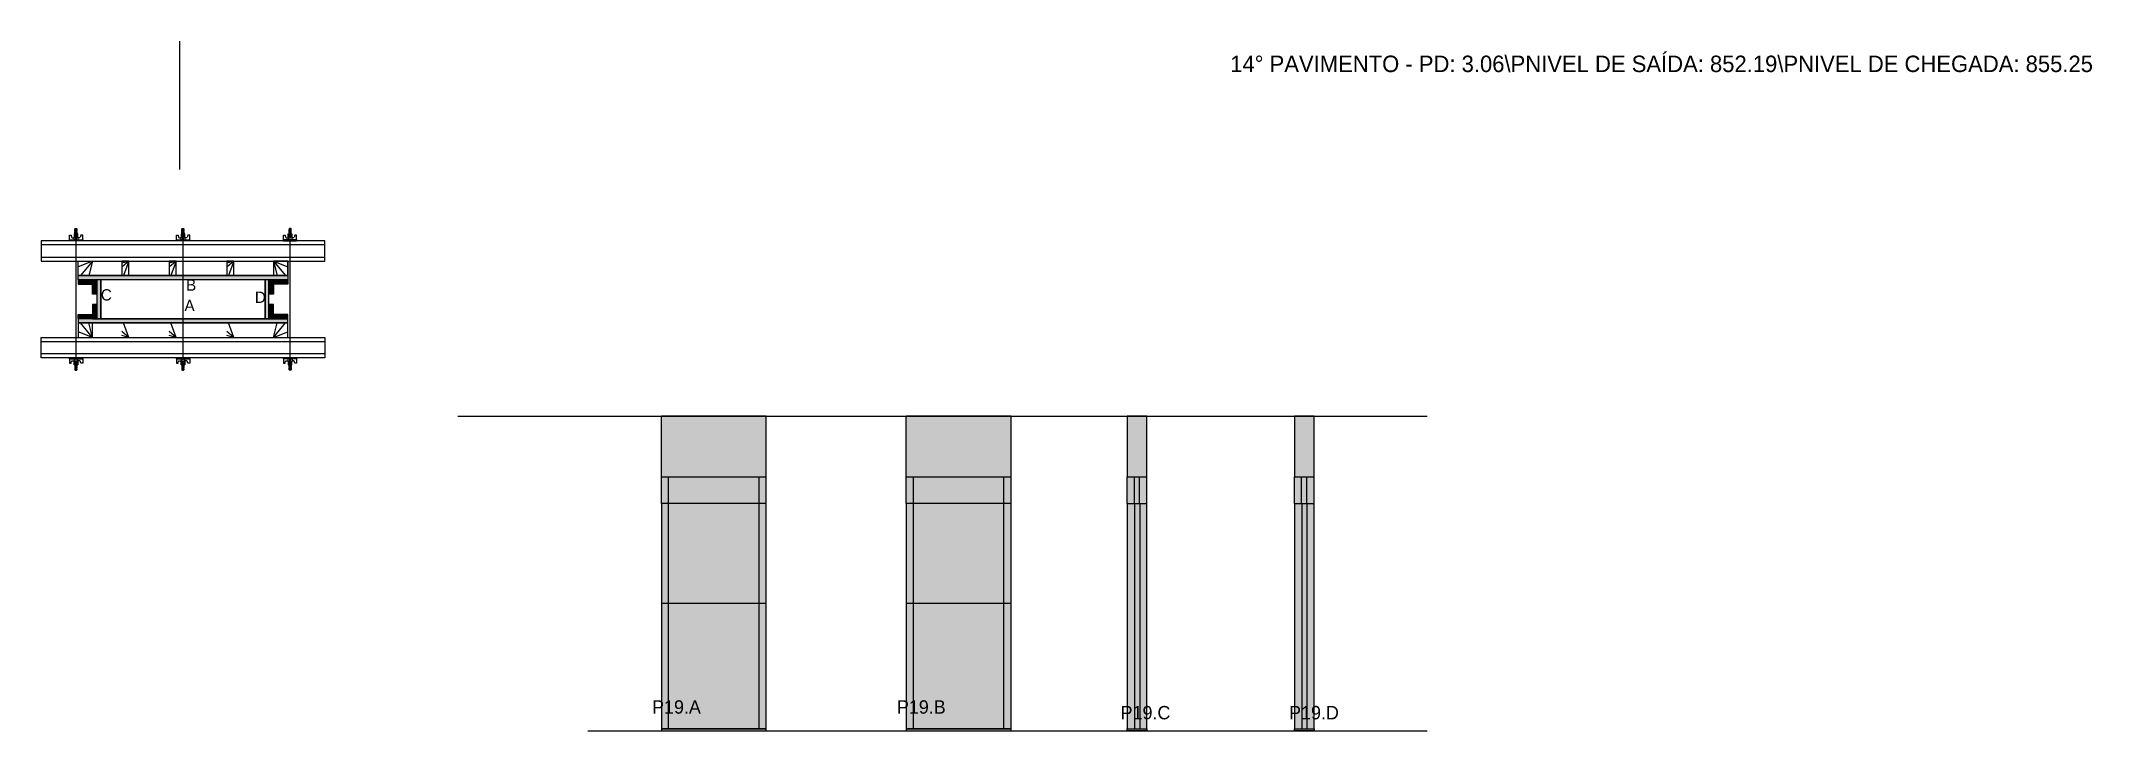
# Model space of a CAD drawing. Header units: metres. Extents: x 2513 to 4507, y 6288 to 6958.
import ezdxf

# ---------------------------------------------------------------- set-up
doc = ezdxf.new("R2010")
doc.units = ezdxf.units.M
for name, color, linetype in [('CHAPA', 7, 'Continuous'), ('COTA', 7, 'Continuous'), ('Hachura', 7, 'Continuous'), ('Madeira', 7, 'Continuous'), ('NOMENCLATURA', 7, 'Continuous'), ('Nível', 7, 'Continuous'), ('Painéis', 7, 'Continuous'), ('Perfil Metálico', 7, 'Continuous'), ('SARR_2.2x7', 7, 'Continuous'), ('SARRAFO', 7, 'Continuous'), ('Texto Seção', 7, 'Continuous'), ('TEXTO_GERAL', 7, 'Continuous')]:
    doc.layers.add(name, color=color, linetype=linetype)

msp = doc.modelspace()

# ---------------------------------------------------------------- hatches: boundary and pattern name
at = {"layer": 'COTA'}
h = msp.add_hatch(color=7, dxfattribs=at)
h.dxf.hatch_style = 1
h.paths.add_polyline_path([(3116.3, 6593.6), (3116.3, 6534.6), (3116.3, 6534.6), (3218.3, 6534.6), (3218.3, 6534.6), (3218.3, 6593.6), (3218.3, 6593.6), (3116.3, 6593.6)])
h = msp.add_hatch(color=7, dxfattribs=at)
h.dxf.hatch_style = 1
h.paths.add_polyline_path([(3354.2, 6593.6), (3354.2, 6534.6), (3354.2, 6534.6), (3456.2, 6534.6), (3456.2, 6534.6), (3456.2, 6593.6), (3456.2, 6593.6), (3354.2, 6593.6), (3354.2, 6593.6)])
h = msp.add_hatch(color=7, dxfattribs=at)
h.dxf.hatch_style = 1
h.paths.add_polyline_path([(3588.2, 6534.6), (3588.2, 6593.6), (3588.2, 6593.6), (3569.2, 6593.6), (3569.2, 6593.6), (3569.2, 6534.6), (3569.2, 6534.6), (3588.2, 6534.6), (3588.2, 6534.6)])
h = msp.add_hatch(color=7, dxfattribs=at)
h.dxf.hatch_style = 1
h.paths.add_polyline_path([(3750.7, 6534.6), (3750.7, 6593.6), (3750.7, 6593.6), (3731.7, 6593.6), (3731.7, 6593.6), (3731.7, 6534.6), (3731.7, 6534.6), (3750.7, 6534.6), (3750.7, 6534.6)])
at = {"layer": 'Hachura'}
h = msp.add_hatch(color=7, dxfattribs=at)
h.dxf.hatch_style = 1
h.paths.add_polyline_path([(2549.3, 6726.2), (2549.3, 6730.2), (2549.3, 6730.2), (2753.3, 6730.2), (2753.3, 6730.2), (2753.3, 6726.2), (2753.3, 6726.2), (2549.3, 6726.2)])
h = msp.add_hatch(color=7, dxfattribs=at)
h.dxf.hatch_style = 1
h.paths.add_polyline_path([(2549.3, 6726.2), (2549.3, 6730.2), (2549.3, 6730.2), (2753.3, 6730.2), (2753.3, 6730.2), (2753.3, 6726.2), (2753.3, 6726.2), (2549.3, 6726.2)])
h = msp.add_hatch(color=7, dxfattribs=at)
h.dxf.hatch_style = 1
h.paths.add_polyline_path([(2563.3, 6726.2), (2563.3, 6721.8), (2563.3, 6721.8), (2549.3, 6721.8), (2549.3, 6721.8), (2549.3, 6726.2), (2549.3, 6726.2), (2563.3, 6726.2)])
h = msp.add_hatch(color=7, dxfattribs=at)
h.dxf.hatch_style = 1
h.paths.add_polyline_path([(2567.7, 6726.2), (2563.3, 6726.2), (2563.3, 6726.2), (2563.3, 6712.2), (2563.3, 6712.2), (2567.7, 6712.2), (2567.7, 6712.2), (2567.7, 6726.2)])
h = msp.add_hatch(color=7, dxfattribs=at)
h.dxf.hatch_style = 1
h.paths.add_polyline_path([(2571.3, 6726.2), (2567.7, 6726.2), (2567.7, 6726.2), (2567.7, 6688.2), (2567.7, 6688.2), (2571.3, 6688.2), (2571.3, 6688.2), (2571.3, 6726.2)])
h = msp.add_hatch(color=7, dxfattribs=at)
h.dxf.hatch_style = 1
h.paths.add_polyline_path([(2571.3, 6726.2), (2567.7, 6726.2), (2567.7, 6726.2), (2567.7, 6688.2), (2567.7, 6688.2), (2571.3, 6688.2), (2571.3, 6688.2), (2571.3, 6726.2)])
h = msp.add_hatch(color=7, dxfattribs=at)
h.dxf.hatch_style = 1
h.paths.add_polyline_path([(2734.9, 6726.2), (2731.3, 6726.2), (2731.3, 6726.2), (2731.3, 6688.2), (2731.3, 6688.2), (2734.9, 6688.2), (2734.9, 6688.2), (2734.9, 6726.2)])
h = msp.add_hatch(color=7, dxfattribs=at)
h.dxf.hatch_style = 1
h.paths.add_polyline_path([(2734.9, 6726.2), (2731.3, 6726.2), (2731.3, 6726.2), (2731.3, 6688.2), (2731.3, 6688.2), (2734.9, 6688.2), (2734.9, 6688.2), (2734.9, 6726.2)])
h = msp.add_hatch(color=7, dxfattribs=at)
h.dxf.hatch_style = 1
h.paths.add_polyline_path([(2739.3, 6726.2), (2734.9, 6726.2), (2734.9, 6726.2), (2734.9, 6712.2), (2734.9, 6712.2), (2739.3, 6712.2), (2739.3, 6712.2), (2739.3, 6726.2)])
h = msp.add_hatch(color=7, dxfattribs=at)
h.dxf.hatch_style = 1
h.paths.add_polyline_path([(2739.3, 6726.2), (2739.3, 6721.8), (2739.3, 6721.8), (2753.3, 6721.8), (2753.3, 6721.8), (2753.3, 6726.2), (2753.3, 6726.2), (2739.3, 6726.2)])
h = msp.add_hatch(color=7, dxfattribs=at)
h.dxf.hatch_style = 1
h.paths.add_polyline_path([(2567.7, 6688.2), (2563.3, 6688.2), (2563.3, 6688.2), (2563.3, 6702.2), (2563.3, 6702.2), (2567.7, 6702.2), (2567.7, 6702.2), (2567.7, 6688.2)])
h = msp.add_hatch(color=7, dxfattribs=at)
h.dxf.hatch_style = 1
h.paths.add_polyline_path([(2739.3, 6688.2), (2734.9, 6688.2), (2734.9, 6688.2), (2734.9, 6702.2), (2734.9, 6702.2), (2739.3, 6702.2), (2739.3, 6702.2), (2739.3, 6688.2)])
h = msp.add_hatch(color=7, dxfattribs=at)
h.dxf.hatch_style = 1
h.paths.add_polyline_path([(2563.3, 6688.2), (2563.3, 6692.6), (2563.3, 6692.6), (2549.3, 6692.6), (2549.3, 6692.6), (2549.3, 6688.2), (2549.3, 6688.2), (2563.3, 6688.2)])
h = msp.add_hatch(color=7, dxfattribs=at)
h.dxf.hatch_style = 1
h.paths.add_polyline_path([(2549.3, 6688.2), (2549.3, 6684.2), (2549.3, 6684.2), (2753.3, 6684.2), (2753.3, 6684.2), (2753.3, 6688.2), (2753.3, 6688.2), (2549.3, 6688.2)])
h = msp.add_hatch(color=7, dxfattribs=at)
h.dxf.hatch_style = 1
h.paths.add_polyline_path([(2549.3, 6688.2), (2549.3, 6684.2), (2549.3, 6684.2), (2753.3, 6684.2), (2753.3, 6684.2), (2753.3, 6688.2), (2753.3, 6688.2), (2549.3, 6688.2)])
h = msp.add_hatch(color=7, dxfattribs=at)
h.dxf.hatch_style = 1
h.paths.add_polyline_path([(2739.3, 6688.2), (2739.3, 6692.6), (2739.3, 6692.6), (2753.3, 6692.6), (2753.3, 6692.6), (2753.3, 6688.2), (2753.3, 6688.2), (2739.3, 6688.2)])
h = msp.add_hatch(color=7, dxfattribs=at)
h.dxf.hatch_style = 1
h.paths.add_polyline_path([(3218.3, 6534.6), (3116.3, 6534.6), (3116.3, 6534.6), (3116.3, 6287.6), (3116.3, 6287.6), (3218.3, 6287.6), (3218.3, 6287.6), (3218.3, 6534.6)])
h = msp.add_hatch(color=7, dxfattribs=at)
h.dxf.hatch_style = 1
h.paths.add_polyline_path([(3456.2, 6534.6), (3354.2, 6534.6), (3354.2, 6534.6), (3354.2, 6287.6), (3354.2, 6287.6), (3456.2, 6287.6), (3456.2, 6287.6), (3456.2, 6534.6)])
h = msp.add_hatch(color=7, dxfattribs=at)
h.dxf.hatch_style = 1
h.paths.add_polyline_path([(3588.2, 6534.6), (3569.2, 6534.6), (3569.2, 6534.6), (3569.2, 6287.6), (3569.2, 6287.6), (3588.2, 6287.6), (3588.2, 6287.6), (3588.2, 6534.6)])
h = msp.add_hatch(color=7, dxfattribs=at)
h.dxf.hatch_style = 1
h.paths.add_polyline_path([(3750.7, 6534.6), (3731.7, 6534.6), (3731.7, 6534.6), (3731.7, 6287.6), (3731.7, 6287.6), (3750.7, 6287.6), (3750.7, 6287.6), (3750.7, 6534.6)])

# ---------------------------------------------------------------- linework, layer by layer
at = {"layer": 'CHAPA', "color": 7, "lineweight": 25}
for points in [[(2549.3, 6726.2), (2549.3, 6730.2), (2753.3, 6730.2), (2753.3, 6726.2)], [(2549.3, 6726.2), (2549.3, 6730.2), (2753.3, 6730.2), (2753.3, 6726.2)], [(2571.3, 6726.2), (2567.7, 6726.2), (2567.7, 6688.2), (2571.3, 6688.2)], [(2571.3, 6726.2), (2567.7, 6726.2), (2567.7, 6688.2), (2571.3, 6688.2)], [(2734.9, 6726.2), (2731.3, 6726.2), (2731.3, 6688.2), (2734.9, 6688.2)], [(2734.9, 6726.2), (2731.3, 6726.2), (2731.3, 6688.2), (2734.9, 6688.2)], [(2549.3, 6688.2), (2549.3, 6684.2), (2753.3, 6684.2), (2753.3, 6688.2)], [(2549.3, 6688.2), (2549.3, 6684.2), (2753.3, 6684.2), (2753.3, 6688.2)]]:
    msp.add_lwpolyline(points, close=True, dxfattribs=at)
at = {"layer": 'COTA', "color": 7, "lineweight": 25}
for p, q in [((3116.3, 6534.6), (3116.3, 6593.6)), ((3218.3, 6593.6), (3116.3, 6593.6)), ((3218.3, 6534.6), (3218.3, 6593.6)), ((3456.2, 6593.6), (3354.2, 6593.6)), ((3354.2, 6534.6), (3354.2, 6593.6)), ((3456.2, 6534.6), (3456.2, 6593.6))]:
    msp.add_line(p, q, dxfattribs=at)
for points in [[(3588.2, 6534.6), (3588.2, 6593.6), (3569.2, 6593.6), (3569.2, 6534.6)], [(3750.7, 6534.6), (3750.7, 6593.6), (3731.7, 6593.6), (3731.7, 6534.6)]]:
    msp.add_lwpolyline(points, dxfattribs=at)
at = {"layer": 'Defpoints', "color": 7, "lineweight": 25}
msp.add_line((2648.3, 6833.3), (2648.3, 6958.3), dxfattribs=at)
at = {"layer": 'Hachura', "color": 7, "lineweight": 25}
for p, q in [((2540.9, 6764.2), (2540.9, 6769.4)), ((2540.9, 6769.4), (2542.5, 6769.4)), ((2540.9, 6765.1), (2553.8, 6765.1)), ((2540.9, 6765.1), (2546, 6765.1)), ((2553.8, 6764.2), (2540.9, 6764.2)), ((2541, 6765.2), (2541, 6764.2)), ((2541.2, 6765.2), (2541.2, 6764.2)), ((2541.6, 6765.2), (2541.6, 6764.2)), ((2542, 6765.2), (2542, 6764.2)), ((2542.5, 6769.4), (2543.1, 6767.2)), ((2542.9, 6765.2), (2542.9, 6764.2)), ((2543.4, 6766.9), (2545.4, 6766.9)), ((2544.3, 6765.2), (2544.3, 6764.2)), ((2552.8, 6764.2), (2545, 6764.2)), ((2545.4, 6767.7), (2549.2, 6767.7)), ((2545.4, 6765.1), (2545.4, 6767.7)), ((2547.3, 6765.1), (2545.4, 6765.1)), ((2549, 6770.9), (2545.6, 6770.9)), ((2549, 6770.9), (2545.6, 6770.9)), ((2545.6, 6770.9), (2545.6, 6767.7)), ((2546, 6765.1), (2546.7, 6765.1)), ((2546.2, 6775.3), (2548.4, 6774.2)), ((2548.3, 6774), (2546.2, 6775.1)), ((2546.2, 6774.1), (2548.4, 6773.1)), ((2548.3, 6772.8), (2546.2, 6773.9)), ((2546.2, 6773), (2548.4, 6771.9)), ((2548.3, 6771.7), (2546.2, 6772.7)), ((2547.4, 6770.9), (2546.2, 6771.6)), ((2546.3, 6775.7), (2546.6, 6776)), ((2546.3, 6775.4), (2546.3, 6775.7)), ((2546.3, 6775.7), (2546.3, 6775.7)), ((2548.2, 6775.7), (2546.3, 6775.7)), ((2546.3, 6775.4), (2548.2, 6774.4)), ((2546.3, 6775.4), (2548.2, 6774.4)), ((2546.3, 6774.2), (2546.3, 6774.9)), ((2548.2, 6773.9), (2546.3, 6774.9)), ((2546.3, 6774.2), (2548.2, 6773.3)), ((2546.3, 6773.1), (2546.3, 6773.7)), ((2548.2, 6772.8), (2546.3, 6773.7)), ((2546.3, 6773.5), (2546.3, 6773.7)), ((2546.3, 6773.1), (2548.2, 6772.1)), ((2546.3, 6771.9), (2546.3, 6772.6)), ((2548.2, 6771.6), (2546.3, 6772.6)), ((2546.3, 6771.9), (2548.2, 6770.9)), ((2547.2, 6770.9), (2546.3, 6771.4)), ((2546.3, 6770.9), (2546.3, 6771.4)), ((2546.4, 6764.8), (2546.4, 6765)), ((2546.4, 6764.4), (2546.4, 6764.8)), ((2546.6, 6776), (2547.9, 6776)), ((2546.7, 6770.9), (2546.7, 6767.7)), ((2548.2, 6775.1), (2546.9, 6775.7)), ((2547, 6765.1), (2547, 6767.1)), ((2548.3, 6775.2), (2547.2, 6775.7)), ((2547.3, 6775), (2547.3, 6643.2)), ((2547.3, 6765.1), (2547.3, 6764.2)), ((2547.5, 6767.1), (2547.5, 6765.1)), ((2547.7, 6775.7), (2548.4, 6775.4)), ((2548.2, 6775.7), (2547.9, 6776)), ((2548, 6775.7), (2548.2, 6775.6)), ((2548.2, 6775.6), (2548.2, 6775.7)), ((2548.2, 6775.1), (2548.2, 6774.4)), ((2548.2, 6773.3), (2548.2, 6773.9)), ((2548.2, 6772.5), (2548.2, 6772.8)), ((2548.2, 6772.5), (2548.2, 6772.1)), ((2548.2, 6771.6), (2548.2, 6770.9)), ((2548.2, 6770.9), (2548.2, 6767.7)), ((2548.3, 6765), (2548.3, 6764.6)), ((2549, 6767.7), (2549, 6770.9)), ((2549.2, 6767.7), (2549, 6767.7)), ((2549.2, 6767.7), (2549, 6767.7)), ((2549.2, 6767.7), (2549.2, 6765.1)), ((2551.2, 6766.9), (2549.2, 6766.9)), ((2550.3, 6765.2), (2550.3, 6764.2)), ((2552.1, 6769.4), (2551.5, 6767.2)), ((2551.8, 6765.2), (2551.8, 6764.2)), ((2553.8, 6769.4), (2552.1, 6769.4)), ((2552.6, 6765.2), (2552.6, 6764.2)), ((2553.1, 6765.2), (2553.1, 6764.2)), ((2553.4, 6765.2), (2553.4, 6764.2)), ((2553.6, 6765.2), (2553.6, 6764.2)), ((2553.8, 6765.1), (2553.8, 6769.4)), ((2553.8, 6765.1), (2553.8, 6764.2)), ((2644.9, 6764.2), (2644.9, 6769.4)), ((2644.9, 6769.4), (2646.5, 6769.4)), ((2644.9, 6765.1), (2657.8, 6765.1)), ((2644.9, 6765.1), (2650, 6765.1)), ((2657.8, 6764.2), (2644.9, 6764.2)), ((2645, 6765.2), (2645, 6764.2)), ((2645.2, 6765.2), (2645.2, 6764.2)), ((2645.6, 6765.2), (2645.6, 6764.2)), ((2646, 6765.2), (2646, 6764.2)), ((2646.5, 6769.4), (2647.1, 6767.2)), ((2646.9, 6765.2), (2646.9, 6764.2)), ((2647.4, 6766.9), (2649.4, 6766.9)), ((2648.3, 6765.2), (2648.3, 6764.2)), ((2656.8, 6764.2), (2649, 6764.2)), ((2649.4, 6767.7), (2653.2, 6767.7)), ((2649.4, 6765.1), (2649.4, 6767.7)), ((2651.3, 6765.1), (2649.4, 6765.1)), ((2653, 6770.9), (2649.6, 6770.9)), ((2653, 6770.9), (2649.6, 6770.9)), ((2649.6, 6770.9), (2649.6, 6767.7)), ((2650, 6765.1), (2650.7, 6765.1)), ((2650.2, 6775.3), (2652.4, 6774.2)), ((2652.3, 6774), (2650.2, 6775.1)), ((2650.2, 6774.1), (2652.4, 6773.1)), ((2652.3, 6772.8), (2650.2, 6773.9)), ((2650.2, 6773), (2652.4, 6771.9)), ((2652.3, 6771.7), (2650.2, 6772.7)), ((2651.4, 6770.9), (2650.2, 6771.6)), ((2650.3, 6775.7), (2650.6, 6776)), ((2650.3, 6775.4), (2650.3, 6775.7)), ((2650.3, 6775.7), (2650.3, 6775.7)), ((2652.2, 6775.7), (2650.3, 6775.7)), ((2650.3, 6775.4), (2652.2, 6774.4)), ((2650.3, 6775.4), (2652.2, 6774.4)), ((2650.3, 6774.2), (2650.3, 6774.9)), ((2652.2, 6773.9), (2650.3, 6774.9)), ((2650.3, 6774.2), (2652.2, 6773.3)), ((2650.3, 6773.1), (2650.3, 6773.7)), ((2652.2, 6772.8), (2650.3, 6773.7)), ((2650.3, 6773.5), (2650.3, 6773.7)), ((2650.3, 6773.1), (2652.2, 6772.1)), ((2650.3, 6771.9), (2650.3, 6772.6)), ((2652.2, 6771.6), (2650.3, 6772.6)), ((2650.3, 6771.9), (2652.2, 6770.9)), ((2651.2, 6770.9), (2650.3, 6771.4)), ((2650.3, 6770.9), (2650.3, 6771.4)), ((2650.4, 6764.8), (2650.4, 6765)), ((2650.4, 6764.4), (2650.4, 6764.8)), ((2650.6, 6776), (2651.9, 6776)), ((2650.7, 6770.9), (2650.7, 6767.7)), ((2652.2, 6775.1), (2650.9, 6775.7)), ((2651, 6765.1), (2651, 6767.1)), ((2652.3, 6775.2), (2651.2, 6775.7)), ((2651.3, 6775), (2651.3, 6643.2)), ((2651.3, 6765.1), (2651.3, 6764.2)), ((2651.5, 6767.1), (2651.5, 6765.1)), ((2651.7, 6775.7), (2652.4, 6775.4)), ((2652.2, 6775.7), (2651.9, 6776)), ((2652, 6775.7), (2652.2, 6775.6)), ((2652.2, 6775.6), (2652.2, 6775.7)), ((2652.2, 6775.1), (2652.2, 6774.4)), ((2652.2, 6773.3), (2652.2, 6773.9)), ((2652.2, 6772.5), (2652.2, 6772.8)), ((2652.2, 6772.5), (2652.2, 6772.1)), ((2652.2, 6771.6), (2652.2, 6770.9)), ((2652.2, 6770.9), (2652.2, 6767.7)), ((2652.3, 6765), (2652.3, 6764.6)), ((2653, 6767.7), (2653, 6770.9)), ((2653.2, 6767.7), (2653, 6767.7)), ((2653.2, 6767.7), (2653, 6767.7)), ((2653.2, 6767.7), (2653.2, 6765.1)), ((2655.2, 6766.9), (2653.2, 6766.9)), ((2654.3, 6765.2), (2654.3, 6764.2)), ((2656.1, 6769.4), (2655.5, 6767.2)), ((2655.8, 6765.2), (2655.8, 6764.2)), ((2657.8, 6769.4), (2656.1, 6769.4)), ((2656.6, 6765.2), (2656.6, 6764.2)), ((2657.1, 6765.2), (2657.1, 6764.2)), ((2657.4, 6765.2), (2657.4, 6764.2)), ((2657.6, 6765.2), (2657.6, 6764.2)), ((2657.8, 6765.1), (2657.8, 6769.4)), ((2657.8, 6765.1), (2657.8, 6764.2)), ((2748.9, 6765.1), (2748.9, 6769.4)), ((2748.9, 6769.4), (2750.5, 6769.4)), ((2761.8, 6765.1), (2748.9, 6765.1)), ((2748.9, 6765.1), (2748.9, 6764.2)), ((2748.9, 6764.2), (2761.8, 6764.2)), ((2749, 6765.2), (2749, 6764.2)), ((2749.2, 6765.2), (2749.2, 6764.2)), ((2749.6, 6765.2), (2749.6, 6764.2)), ((2749.8, 6764.2), (2757.6, 6764.2)), ((2750, 6765.2), (2750, 6764.2)), ((2750.5, 6769.4), (2751.1, 6767.2)), ((2750.9, 6765.2), (2750.9, 6764.2)), ((2751.4, 6766.9), (2753.4, 6766.9)), ((2752.3, 6765.2), (2752.3, 6764.2)), ((2757.3, 6767.7), (2753.4, 6767.7)), ((2753.4, 6767.7), (2753.4, 6765.1)), ((2753.4, 6767.7), (2753.6, 6767.7)), ((2753.4, 6767.7), (2753.6, 6767.7)), ((2753.6, 6770.9), (2757, 6770.9)), ((2753.6, 6770.9), (2757, 6770.9)), ((2753.6, 6767.7), (2753.6, 6770.9)), ((2754.9, 6775.7), (2754.3, 6775.4)), ((2754.3, 6775.2), (2755.4, 6775.7)), ((2756.4, 6775.3), (2754.3, 6774.2)), ((2754.3, 6774), (2756.5, 6775.1)), ((2756.4, 6774.1), (2754.3, 6773.1)), ((2754.3, 6772.8), (2756.5, 6773.9)), ((2756.4, 6773), (2754.3, 6771.9)), ((2754.3, 6771.7), (2756.5, 6772.7)), ((2754.3, 6765), (2754.3, 6764.6)), ((2754.4, 6775.7), (2754.7, 6776)), ((2754.7, 6775.7), (2754.4, 6775.6)), ((2754.4, 6775.6), (2754.4, 6775.7)), ((2754.4, 6775.1), (2755.7, 6775.7)), ((2754.4, 6775.7), (2756.3, 6775.7)), ((2756.3, 6775.4), (2754.4, 6774.4)), ((2756.3, 6775.4), (2754.4, 6774.4)), ((2754.4, 6775.1), (2754.4, 6774.4)), ((2754.4, 6773.9), (2756.3, 6774.9)), ((2756.3, 6774.2), (2754.4, 6773.3)), ((2754.4, 6773.3), (2754.4, 6773.9)), ((2754.4, 6772.8), (2756.3, 6773.7)), ((2756.3, 6773.1), (2754.4, 6772.1)), ((2754.4, 6772.5), (2754.4, 6772.8)), ((2754.4, 6771.6), (2756.3, 6772.6)), ((2754.4, 6772.5), (2754.4, 6772.1)), ((2756.3, 6771.9), (2754.4, 6770.9)), ((2754.4, 6771.6), (2754.4, 6770.9)), ((2754.4, 6770.9), (2754.4, 6767.7)), ((2756, 6776), (2754.7, 6776)), ((2755.1, 6767.1), (2755.1, 6765.1)), ((2755.2, 6770.9), (2756.5, 6771.6)), ((2755.3, 6775), (2755.3, 6643.2)), ((2755.3, 6765.1), (2757.3, 6765.1)), ((2755.3, 6765.1), (2755.3, 6764.2)), ((2755.4, 6770.9), (2756.3, 6771.4)), ((2755.6, 6765.1), (2755.6, 6767.1)), ((2756.3, 6775.7), (2756, 6776)), ((2756, 6770.9), (2756, 6767.7)), ((2756.6, 6765.1), (2756, 6765.1)), ((2756.3, 6775.4), (2756.3, 6775.7)), ((2756.3, 6775.7), (2756.3, 6775.7)), ((2756.3, 6774.2), (2756.3, 6774.9)), ((2756.3, 6773.1), (2756.3, 6773.7)), ((2756.3, 6773.5), (2756.3, 6773.7)), ((2756.3, 6771.9), (2756.3, 6772.6)), ((2756.3, 6770.9), (2756.3, 6771.4)), ((2756.3, 6764.8), (2756.3, 6765)), ((2756.3, 6764.4), (2756.3, 6764.8)), ((2761.8, 6765.1), (2756.6, 6765.1)), ((2757, 6770.9), (2757, 6767.7)), ((2757.3, 6765.1), (2757.3, 6767.7)), ((2759.2, 6766.9), (2757.3, 6766.9)), ((2758.4, 6765.2), (2758.4, 6764.2)), ((2760.1, 6769.4), (2759.5, 6767.2)), ((2759.8, 6765.2), (2759.8, 6764.2)), ((2761.8, 6769.4), (2760.1, 6769.4)), ((2760.6, 6765.2), (2760.6, 6764.2)), ((2761.1, 6765.2), (2761.1, 6764.2)), ((2761.4, 6765.2), (2761.4, 6764.2)), ((2761.6, 6765.2), (2761.6, 6764.2)), ((2761.8, 6764.2), (2761.8, 6769.4)), ((2553.8, 6650.2), (2540.9, 6650.2)), ((2540.9, 6650.2), (2540.9, 6645.1)), ((2540.9, 6649.3), (2553.8, 6649.3)), ((2540.9, 6649.3), (2546, 6649.3)), ((2540.9, 6645.1), (2542.5, 6645.1)), ((2541, 6649.3), (2541, 6650.2)), ((2541.2, 6649.3), (2541.2, 6650.2)), ((2541.6, 6649.3), (2541.6, 6650.2)), ((2542, 6649.3), (2542, 6650.2)), ((2542.5, 6645.1), (2543.1, 6647.3)), ((2542.9, 6649.3), (2542.9, 6650.2)), ((2543.4, 6647.5), (2545.4, 6647.5)), ((2544.3, 6649.3), (2544.3, 6650.2)), ((2552.8, 6650.2), (2545, 6650.2)), ((2547.3, 6649.3), (2545.4, 6649.3)), ((2545.4, 6649.3), (2545.4, 6646.8)), ((2545.4, 6646.8), (2549.2, 6646.8)), ((2545.6, 6643.5), (2545.6, 6646.8)), ((2549, 6643.6), (2545.6, 6643.6)), ((2549, 6643.5), (2545.6, 6643.5)), ((2546, 6649.3), (2546.7, 6649.3)), ((2547.4, 6643.5), (2546.2, 6642.9)), ((2548.3, 6642.8), (2546.2, 6641.7)), ((2546.2, 6641.5), (2548.4, 6642.6)), ((2548.3, 6641.6), (2546.2, 6640.6)), ((2546.2, 6640.3), (2548.4, 6641.4)), ((2548.3, 6640.5), (2546.2, 6639.4)), ((2546.2, 6639.2), (2548.4, 6640.3)), ((2546.3, 6642.6), (2548.2, 6643.5)), ((2547.2, 6643.5), (2546.3, 6643.1)), ((2546.3, 6643.5), (2546.3, 6643.1)), ((2548.2, 6642.9), (2546.3, 6641.9)), ((2546.3, 6642.6), (2546.3, 6641.9)), ((2546.3, 6641.4), (2548.2, 6642.4)), ((2548.2, 6641.7), (2546.3, 6640.8)), ((2546.3, 6641.4), (2546.3, 6640.8)), ((2546.3, 6640.2), (2548.2, 6641.2)), ((2546.3, 6641), (2546.3, 6640.8)), ((2548.2, 6640.6), (2546.3, 6639.6)), ((2546.3, 6640.2), (2546.3, 6639.6)), ((2546.3, 6639.1), (2548.2, 6640.1)), ((2546.3, 6639.1), (2548.2, 6640.1)), ((2546.3, 6639.1), (2546.3, 6638.8)), ((2546.3, 6638.8), (2546.3, 6638.8)), ((2546.3, 6638.8), (2546.6, 6638.4)), ((2548.2, 6638.8), (2546.3, 6638.8)), ((2546.4, 6650.1), (2546.4, 6649.7)), ((2546.4, 6649.7), (2546.4, 6649.4)), ((2546.6, 6638.4), (2547.9, 6638.4)), ((2546.7, 6643.5), (2546.7, 6646.8)), ((2548.2, 6639.4), (2546.9, 6638.8)), ((2547, 6649.3), (2547, 6647.3)), ((2548.3, 6639.3), (2547.2, 6638.8)), ((2547.3, 6649.3), (2547.3, 6650.2)), ((2547.5, 6647.3), (2547.5, 6649.3)), ((2547.7, 6638.8), (2548.4, 6639.1)), ((2548.2, 6638.8), (2547.9, 6638.4)), ((2548, 6638.8), (2548.2, 6638.9)), ((2548.2, 6643.5), (2548.2, 6646.8)), ((2548.2, 6642.9), (2548.2, 6643.5)), ((2548.2, 6641.9), (2548.2, 6642.4)), ((2548.2, 6641.9), (2548.2, 6641.7)), ((2548.2, 6641.2), (2548.2, 6640.6)), ((2548.2, 6639.4), (2548.2, 6640.1)), ((2548.2, 6638.9), (2548.2, 6638.8)), ((2548.3, 6649.5), (2548.3, 6649.9)), ((2549, 6646.8), (2549, 6643.5)), ((2549.2, 6646.8), (2549, 6646.8)), ((2549.2, 6646.8), (2549, 6646.8)), ((2549.2, 6646.8), (2549.2, 6649.3)), ((2551.2, 6647.5), (2549.2, 6647.5)), ((2550.3, 6649.3), (2550.3, 6650.2)), ((2552.1, 6645.1), (2551.5, 6647.3)), ((2551.8, 6649.3), (2551.8, 6650.2)), ((2553.8, 6645.1), (2552.1, 6645.1)), ((2552.6, 6649.3), (2552.6, 6650.2)), ((2553.1, 6649.3), (2553.1, 6650.2)), ((2553.4, 6649.3), (2553.4, 6650.2)), ((2553.6, 6649.3), (2553.6, 6650.2)), ((2553.8, 6649.3), (2553.8, 6650.2)), ((2553.8, 6649.3), (2553.8, 6645.1)), ((2657.8, 6650.2), (2644.9, 6650.2)), ((2644.9, 6650.2), (2644.9, 6645.1)), ((2644.9, 6649.3), (2657.8, 6649.3)), ((2644.9, 6649.3), (2650, 6649.3)), ((2644.9, 6645.1), (2646.5, 6645.1)), ((2645, 6649.3), (2645, 6650.2)), ((2645.2, 6649.3), (2645.2, 6650.2)), ((2645.6, 6649.3), (2645.6, 6650.2)), ((2646, 6649.3), (2646, 6650.2)), ((2646.5, 6645.1), (2647.1, 6647.3)), ((2646.9, 6649.3), (2646.9, 6650.2)), ((2647.4, 6647.5), (2649.4, 6647.5)), ((2648.3, 6649.3), (2648.3, 6650.2)), ((2656.8, 6650.2), (2649, 6650.2)), ((2651.3, 6649.3), (2649.4, 6649.3)), ((2649.4, 6649.3), (2649.4, 6646.8)), ((2649.4, 6646.8), (2653.2, 6646.8)), ((2649.6, 6643.5), (2649.6, 6646.8)), ((2653, 6643.6), (2649.6, 6643.6)), ((2653, 6643.5), (2649.6, 6643.5)), ((2650, 6649.3), (2650.7, 6649.3)), ((2651.4, 6643.5), (2650.2, 6642.9)), ((2652.3, 6642.8), (2650.2, 6641.7)), ((2650.2, 6641.5), (2652.4, 6642.6)), ((2652.3, 6641.6), (2650.2, 6640.6)), ((2650.2, 6640.3), (2652.4, 6641.4)), ((2652.3, 6640.5), (2650.2, 6639.4)), ((2650.2, 6639.2), (2652.4, 6640.3)), ((2650.3, 6642.6), (2652.2, 6643.5)), ((2651.2, 6643.5), (2650.3, 6643.1)), ((2650.3, 6643.5), (2650.3, 6643.1)), ((2652.2, 6642.9), (2650.3, 6641.9)), ((2650.3, 6642.6), (2650.3, 6641.9)), ((2650.3, 6641.4), (2652.2, 6642.4)), ((2652.2, 6641.7), (2650.3, 6640.8)), ((2650.3, 6641.4), (2650.3, 6640.8)), ((2650.3, 6640.2), (2652.2, 6641.2)), ((2650.3, 6641), (2650.3, 6640.8)), ((2652.2, 6640.6), (2650.3, 6639.6)), ((2650.3, 6640.2), (2650.3, 6639.6)), ((2650.3, 6639.1), (2652.2, 6640.1)), ((2650.3, 6639.1), (2652.2, 6640.1)), ((2650.3, 6639.1), (2650.3, 6638.8)), ((2650.3, 6638.8), (2650.3, 6638.8)), ((2650.3, 6638.8), (2650.6, 6638.4)), ((2652.2, 6638.8), (2650.3, 6638.8)), ((2650.4, 6650.1), (2650.4, 6649.7)), ((2650.4, 6649.7), (2650.4, 6649.4)), ((2650.6, 6638.4), (2651.9, 6638.4)), ((2650.7, 6643.5), (2650.7, 6646.8)), ((2652.2, 6639.4), (2650.9, 6638.8)), ((2651, 6649.3), (2651, 6647.3)), ((2652.3, 6639.3), (2651.2, 6638.8)), ((2651.3, 6649.3), (2651.3, 6650.2)), ((2651.5, 6647.3), (2651.5, 6649.3)), ((2651.7, 6638.8), (2652.4, 6639.1)), ((2652.2, 6638.8), (2651.9, 6638.4)), ((2652, 6638.8), (2652.2, 6638.9)), ((2652.2, 6643.5), (2652.2, 6646.8)), ((2652.2, 6642.9), (2652.2, 6643.5)), ((2652.2, 6641.9), (2652.2, 6642.4)), ((2652.2, 6641.9), (2652.2, 6641.7)), ((2652.2, 6641.2), (2652.2, 6640.6)), ((2652.2, 6639.4), (2652.2, 6640.1)), ((2652.2, 6638.9), (2652.2, 6638.8)), ((2652.3, 6649.5), (2652.3, 6649.9)), ((2653, 6646.8), (2653, 6643.5)), ((2653.2, 6646.8), (2653, 6646.8)), ((2653.2, 6646.8), (2653, 6646.8)), ((2653.2, 6646.8), (2653.2, 6649.3)), ((2655.2, 6647.5), (2653.2, 6647.5)), ((2654.3, 6649.3), (2654.3, 6650.2)), ((2656.1, 6645.1), (2655.5, 6647.3)), ((2655.8, 6649.3), (2655.8, 6650.2)), ((2657.8, 6645.1), (2656.1, 6645.1)), ((2656.6, 6649.3), (2656.6, 6650.2)), ((2657.1, 6649.3), (2657.1, 6650.2)), ((2657.4, 6649.3), (2657.4, 6650.2)), ((2657.6, 6649.3), (2657.6, 6650.2)), ((2657.8, 6649.3), (2657.8, 6650.2)), ((2657.8, 6649.3), (2657.8, 6645.1)), ((2748.9, 6650.2), (2761.8, 6650.2)), ((2748.9, 6649.3), (2748.9, 6650.2)), ((2761.8, 6649.3), (2748.9, 6649.3)), ((2748.9, 6649.3), (2748.9, 6645.1)), ((2748.9, 6645.1), (2750.5, 6645.1)), ((2749, 6649.3), (2749, 6650.2)), ((2749.2, 6649.3), (2749.2, 6650.2)), ((2749.6, 6649.3), (2749.6, 6650.2)), ((2749.8, 6650.2), (2757.6, 6650.2)), ((2750, 6649.3), (2750, 6650.2)), ((2750.5, 6645.1), (2751.1, 6647.3)), ((2750.9, 6649.3), (2750.9, 6650.2)), ((2751.4, 6647.5), (2753.4, 6647.5)), ((2752.3, 6649.3), (2752.3, 6650.2)), ((2753.4, 6646.8), (2753.4, 6649.3)), ((2757.3, 6646.8), (2753.4, 6646.8)), ((2753.4, 6646.8), (2753.6, 6646.8)), ((2753.4, 6646.8), (2753.6, 6646.8)), ((2753.6, 6646.8), (2753.6, 6643.5)), ((2753.6, 6643.6), (2757, 6643.6)), ((2753.6, 6643.5), (2757, 6643.5)), ((2754.3, 6649.5), (2754.3, 6649.9)), ((2754.3, 6642.8), (2756.5, 6641.7)), ((2756.4, 6641.5), (2754.3, 6642.6)), ((2754.3, 6641.6), (2756.5, 6640.6)), ((2756.4, 6640.3), (2754.3, 6641.4)), ((2754.3, 6640.5), (2756.5, 6639.4)), ((2756.4, 6639.2), (2754.3, 6640.3)), ((2754.3, 6639.3), (2755.4, 6638.8)), ((2754.9, 6638.8), (2754.3, 6639.1)), ((2754.4, 6643.5), (2754.4, 6646.8)), ((2754.4, 6642.9), (2754.4, 6643.5)), ((2756.3, 6642.6), (2754.4, 6643.5)), ((2754.4, 6642.9), (2756.3, 6641.9)), ((2754.4, 6641.9), (2754.4, 6642.4)), ((2756.3, 6641.4), (2754.4, 6642.4)), ((2754.4, 6641.9), (2754.4, 6641.7)), ((2754.4, 6641.7), (2756.3, 6640.8)), ((2754.4, 6641.2), (2754.4, 6640.6)), ((2756.3, 6640.2), (2754.4, 6641.2)), ((2754.4, 6640.6), (2756.3, 6639.6)), ((2756.3, 6639.1), (2754.4, 6640.1)), ((2754.4, 6639.4), (2754.4, 6640.1)), ((2756.3, 6639.1), (2754.4, 6640.1)), ((2754.4, 6639.4), (2755.7, 6638.8)), ((2754.7, 6638.8), (2754.4, 6638.9)), ((2754.4, 6638.9), (2754.4, 6638.8)), ((2754.4, 6638.8), (2754.7, 6638.4)), ((2754.4, 6638.8), (2756.3, 6638.8)), ((2756, 6638.4), (2754.7, 6638.4)), ((2755.1, 6647.3), (2755.1, 6649.3)), ((2755.2, 6643.5), (2756.5, 6642.9)), ((2755.3, 6649.3), (2755.3, 6650.2)), ((2755.3, 6649.3), (2757.3, 6649.3)), ((2755.4, 6643.5), (2756.3, 6643.1)), ((2755.6, 6649.3), (2755.6, 6647.3)), ((2756.6, 6649.3), (2756, 6649.3)), ((2756, 6643.5), (2756, 6646.8)), ((2756.3, 6638.8), (2756, 6638.4)), ((2756.3, 6650.1), (2756.3, 6649.7)), ((2756.3, 6649.7), (2756.3, 6649.4)), ((2756.3, 6643.5), (2756.3, 6643.1)), ((2756.3, 6642.6), (2756.3, 6641.9)), ((2756.3, 6641.4), (2756.3, 6640.8)), ((2756.3, 6641), (2756.3, 6640.8)), ((2756.3, 6640.2), (2756.3, 6639.6)), ((2756.3, 6639.1), (2756.3, 6638.8)), ((2756.3, 6638.8), (2756.3, 6638.8)), ((2761.8, 6649.3), (2756.6, 6649.3)), ((2757, 6643.5), (2757, 6646.8)), ((2757.3, 6649.3), (2757.3, 6646.8)), ((2759.2, 6647.5), (2757.3, 6647.5)), ((2758.4, 6649.3), (2758.4, 6650.2)), ((2760.1, 6645.1), (2759.5, 6647.3)), ((2759.8, 6649.3), (2759.8, 6650.2)), ((2761.8, 6645.1), (2760.1, 6645.1)), ((2760.6, 6649.3), (2760.6, 6650.2)), ((2761.1, 6649.3), (2761.1, 6650.2)), ((2761.4, 6649.3), (2761.4, 6650.2)), ((2761.6, 6649.3), (2761.6, 6650.2)), ((2761.8, 6650.2), (2761.8, 6645.1))]:
    msp.add_line(p, q, dxfattribs=at)
at = {"layer": 'Madeira', "color": 7, "lineweight": 25}
for p, q in [((2563.3, 6744.2), (2549.3, 6738.8)), ((2563.3, 6744.2), (2551.8, 6730.2)), ((2563.3, 6744.2), (2559.8, 6730.2)), ((2598.8, 6744.2), (2591.8, 6738.5)), ((2598.8, 6744.2), (2591.8, 6742.5)), ((2598.8, 6744.2), (2593.4, 6730.3)), ((2644.8, 6744.2), (2637.8, 6738.5)), ((2644.8, 6744.2), (2637.8, 6742.5)), ((2644.8, 6744.2), (2639.4, 6730.3)), ((2700.8, 6744.2), (2693.8, 6738.5)), ((2700.8, 6744.2), (2693.8, 6742.5)), ((2700.8, 6744.2), (2695.4, 6730.3)), ((2739.3, 6744.3), (2750.8, 6730.2)), ((2739.3, 6744.3), (2742.8, 6730.3)), ((2739.3, 6744.3), (2753.3, 6738.8)), ((2563.3, 6670.2), (2551.8, 6684.2)), ((2563.3, 6670.2), (2559.8, 6684.2)), ((2598.8, 6670.2), (2593.4, 6684.2)), ((2644.8, 6670.2), (2639.4, 6684.2)), ((2700.8, 6670.2), (2695.4, 6684.2)), ((2739.3, 6670.2), (2750.8, 6684.2)), ((2739.3, 6670.2), (2742.8, 6684.2)), ((2563.3, 6670.2), (2549.3, 6675.7)), ((2598.8, 6670.2), (2591.8, 6676)), ((2598.8, 6670.2), (2591.8, 6672)), ((2644.8, 6670.2), (2637.8, 6676)), ((2644.8, 6670.2), (2637.8, 6672)), ((2700.8, 6670.2), (2693.8, 6676)), ((2700.8, 6670.2), (2693.8, 6672)), ((2739.3, 6670.2), (2753.3, 6675.7))]:
    msp.add_line(p, q, dxfattribs=at)
for points in [[(2753.3, 6744.3), (2753.3, 6730.3), (2549.3, 6730.3), (2549.3, 6744.3)], [(2598.8, 6744.2), (2591.8, 6744.3), (2591.8, 6730.3), (2598.8, 6730.2)], [(2644.8, 6744.2), (2637.8, 6744.3), (2637.8, 6730.3), (2644.8, 6730.2)], [(2700.8, 6744.2), (2693.8, 6744.3), (2693.8, 6730.3), (2700.8, 6730.2)], [(2739.3, 6744.3), (2739.3, 6730.3), (2753.3, 6730.2), (2753.3, 6744.2)], [(2563.3, 6670.2), (2563.3, 6684.2), (2549.3, 6684.2), (2549.3, 6670.2)], [(2753.3, 6670.2), (2753.3, 6684.2), (2549.3, 6684.2), (2549.3, 6670.2)]]:
    msp.add_lwpolyline(points, close=True, dxfattribs=at)
at = {"layer": 'Nível', "color": 7, "lineweight": 25}
for p, q in [((2918.6, 6593.6), (3860.7, 6593.6)), ((3044.8, 6287.6), (3860.7, 6287.6))]:
    msp.add_line(p, q, dxfattribs=at)
at = {"layer": 'Painéis', "color": 7, "lineweight": 25}
for p, q in [((3116.3, 6534.6), (3218.3, 6534.6)), ((3116.3, 6508.6), (3116.3, 6534.6)), ((3218.3, 6508.6), (3218.3, 6534.6)), ((3354.2, 6534.6), (3456.2, 6534.6)), ((3354.2, 6508.6), (3354.2, 6534.6)), ((3456.2, 6508.6), (3456.2, 6534.6)), ((3569.2, 6534.6), (3588.2, 6534.6)), ((3569.2, 6508.6), (3569.2, 6534.6)), ((3588.2, 6508.6), (3588.2, 6534.6)), ((3731.7, 6534.6), (3750.7, 6534.6)), ((3731.7, 6508.6), (3731.7, 6534.6)), ((3750.7, 6508.6), (3750.7, 6534.6)), ((3116.3, 6508.6), (3116.3, 6411.6)), ((3218.3, 6508.6), (3116.3, 6508.6)), ((3218.3, 6411.6), (3218.3, 6508.6)), ((3354.2, 6508.6), (3354.2, 6411.6)), ((3456.2, 6508.6), (3354.2, 6508.6)), ((3456.2, 6411.6), (3456.2, 6508.6)), ((3569.2, 6508.6), (3569.2, 6289.6)), ((3569.2, 6508.6), (3588.2, 6508.6)), ((3588.2, 6289.6), (3588.2, 6508.6)), ((3731.7, 6508.6), (3731.7, 6289.6)), ((3731.7, 6508.6), (3750.7, 6508.6)), ((3750.7, 6289.6), (3750.7, 6508.6)), ((3116.3, 6411.6), (3116.3, 6287.6)), ((3218.3, 6411.6), (3116.3, 6411.6)), ((3218.3, 6287.6), (3218.3, 6411.6)), ((3354.2, 6411.6), (3354.2, 6287.6)), ((3456.2, 6411.6), (3354.2, 6411.6)), ((3456.2, 6287.6), (3456.2, 6411.6)), ((3116.3, 6289.6), (3218.3, 6289.6)), ((3354.2, 6289.6), (3456.2, 6289.6)), ((3569.2, 6289.6), (3588.2, 6289.6)), ((3731.7, 6289.6), (3750.7, 6289.6))]:
    msp.add_line(p, q, dxfattribs=at)
for points in [[(2731.3, 6688.2), (2731.3, 6726.2), (2571.3, 6726.2), (2571.3, 6688.2)], [(3218.3, 6289.6), (3116.3, 6289.6), (3116.3, 6287.6), (3218.3, 6287.6)], [(3456.2, 6289.6), (3354.2, 6289.6), (3354.2, 6287.6), (3456.2, 6287.6)], [(3569.2, 6289.6), (3588.2, 6289.6), (3588.2, 6287.6), (3569.2, 6287.6)], [(3731.7, 6289.6), (3750.7, 6289.6), (3750.7, 6287.6), (3731.7, 6287.6)]]:
    msp.add_lwpolyline(points, close=True, dxfattribs=at)
at = {"layer": 'Perfil Metálico', "color": 7, "lineweight": 25}
for points in [[(2513.3, 6764.2), (2513.3, 6744.2), (2789.3, 6744.2), (2789.3, 6764.2)], [(2789.3, 6748.2), (2789.3, 6760.2), (2513.3, 6760.2), (2513.3, 6748.2)], [(2513.3, 6650.2), (2513.3, 6670.2), (2789.3, 6670.2), (2789.3, 6650.2)], [(2789.3, 6666.2), (2789.3, 6654.2), (2513.3, 6654.2), (2513.3, 6666.2)]]:
    msp.add_lwpolyline(points, close=True, dxfattribs=at)
at = {"layer": 'SARR_2.2x7', "color": 7, "lineweight": 25}
for p, q in [((3123.3, 6508.6), (3123.3, 6534.6)), ((3211.3, 6508.6), (3211.3, 6534.6)), ((3361.2, 6508.6), (3361.2, 6534.6)), ((3449.2, 6508.6), (3449.2, 6534.6)), ((3576.2, 6508.6), (3576.2, 6534.6)), ((3581.1, 6508.6), (3581.1, 6534.6)), ((3738.6, 6508.6), (3738.6, 6534.6)), ((3743.6, 6508.6), (3743.6, 6534.6)), ((3123.3, 6411.6), (3123.3, 6508.6)), ((3211.3, 6411.6), (3211.3, 6508.6)), ((3361.2, 6411.6), (3361.2, 6508.6)), ((3449.2, 6411.6), (3449.2, 6508.6)), ((3576.2, 6508.6), (3576.2, 6289.6)), ((3581.2, 6508.6), (3581.2, 6289.6)), ((3738.7, 6508.6), (3738.7, 6289.6)), ((3743.7, 6508.6), (3743.7, 6289.6)), ((3123.3, 6289.6), (3123.3, 6411.6)), ((3211.3, 6289.6), (3211.3, 6411.6)), ((3361.2, 6289.6), (3361.2, 6411.6)), ((3449.2, 6289.6), (3449.2, 6411.6)), ((3123.3, 6289.6), (3123.3, 6289.6)), ((3211.3, 6289.6), (3211.3, 6289.6)), ((3361.2, 6289.6), (3361.2, 6289.6)), ((3449.2, 6289.6), (3449.2, 6289.6))]:
    msp.add_line(p, q, dxfattribs=at)
at = {"layer": 'SARRAFO', "color": 7, "lineweight": 25}
for points in [[(2549.3, 6721.8), (2563.3, 6721.8), (2563.3, 6726.2), (2549.3, 6726.2)], [(2563.3, 6712.2), (2563.3, 6726.2), (2567.7, 6726.2), (2567.7, 6712.2)], [(2734.9, 6712.2), (2734.9, 6726.2), (2739.3, 6726.2), (2739.3, 6712.2)], [(2753.3, 6721.8), (2739.3, 6721.8), (2739.3, 6726.2), (2753.3, 6726.2)], [(2563.3, 6702.2), (2563.3, 6688.2), (2567.7, 6688.2), (2567.7, 6702.2)], [(2734.9, 6702.2), (2734.9, 6688.2), (2739.3, 6688.2), (2739.3, 6702.2)], [(2549.3, 6692.6), (2563.3, 6692.6), (2563.3, 6688.2), (2549.3, 6688.2)], [(2753.3, 6692.6), (2739.3, 6692.6), (2739.3, 6688.2), (2753.3, 6688.2)]]:
    msp.add_lwpolyline(points, close=True, dxfattribs=at)

# ---------------------------------------------------------------- texts
at = {"layer": 'NOMENCLATURA', "color": 7, "lineweight": 25}
msp.add_text('14° PAVIMENTO - PD: 3.06\\PNIVEL DE SAÍDA: 852.19\\PNIVEL DE CHEGADA: 855.25', height=16, dxfattribs=at).set_placement((3669.2, 6928.1))
at = {"layer": 'Texto Seção', "color": 7, "lineweight": 25}
for s, p in [('P19.A', (3107.3, 6304.4)), ('P19.B', (3345.3, 6304.4)), ('P19.C', (3562.7, 6298.9)), ('P19.D', (3726.5, 6298.9))]:
    msp.add_text(s, height=13, dxfattribs=at).set_placement(p)
at = {"layer": 'TEXTO_GERAL', "color": 7, "lineweight": 25}
for s, p in [('B', (2654.3, 6715.6)), ('C', (2571.5, 6706)), ('A', (2652.8, 6695.8)), ('D', (2721.2, 6703.7))]:
    msp.add_text(s, height=11, dxfattribs=at).set_placement(p)

doc.saveas('drawing.dxf')
